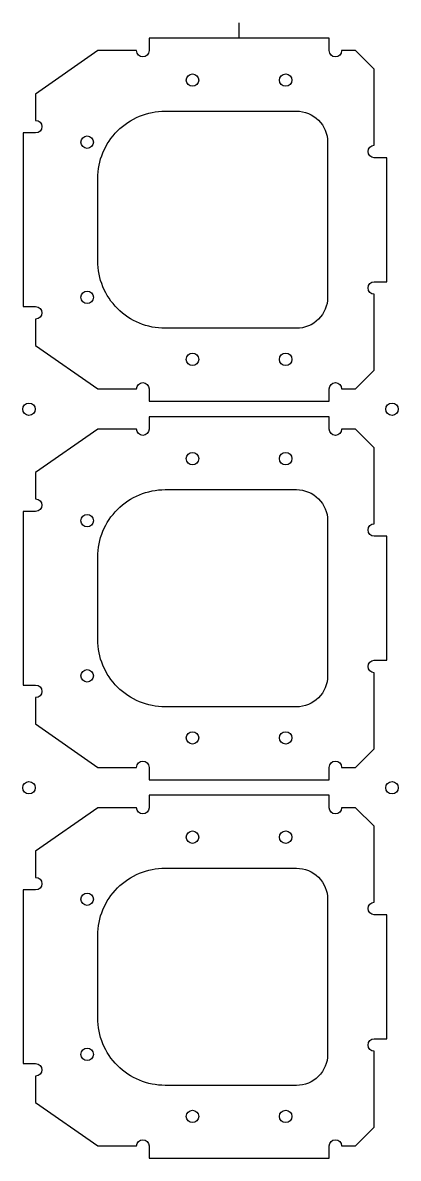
# Model space of a CAD drawing. Header units: millimetres. Extents: x -59 to 62, y -59 to 308.
import ezdxf

# ---------------------------------------------------------------- set-up
doc = ezdxf.new("R2010")
doc.units = ezdxf.units.MM
doc.layers.add('int', color=1, linetype='Continuous')
doc.layers.add('perfo', color=1, linetype='Continuous')

msp = doc.modelspace()

# ---------------------------------------------------------------- linework, layer by layer
msp.add_line((11, 302.5), (11, 307.5))
for points in [[(-54.5, 284.5), (-54.5, 276, -1), (-54.5, 272), (-58.5, 272), (-58.5, 216), (-54.5, 216, -1), (-54.5, 212), (-54.5, 203.5), (-34.5, 189.5), (-22, 189.5, -1), (-18, 189.5), (-18, 185.5), (40, 185.5), (40, 189.5, -1), (44, 189.5), (48.5, 189.5), (54.5, 195.5), (54.5, 220, -1), (54.5, 224), (58.5, 224), (58.5, 264), (54.5, 264, -1), (54.5, 268), (54.5, 292.5), (48.5, 298.5), (44, 298.5, -1), (40, 298.5), (40, 302.5), (-18, 302.5), (-18, 298.5, -1), (-22, 298.5), (-34.5, 298.5)], [(-54.5, 162.5), (-54.5, 154, -1), (-54.5, 150), (-58.5, 150), (-58.5, 94), (-54.5, 94, -1), (-54.5, 90), (-54.5, 81.5), (-34.5, 67.5), (-22, 67.5, -1), (-18, 67.5), (-18, 63.5), (40, 63.5), (40, 67.5, -1), (44, 67.5), (48.5, 67.5), (54.5, 73.5), (54.5, 98, -1), (54.5, 102), (58.5, 102), (58.5, 142), (54.5, 142, -1), (54.5, 146), (54.5, 170.5), (48.5, 176.5), (44, 176.5, -1), (40, 176.5), (40, 180.5), (-18, 180.5), (-18, 176.5, -1), (-22, 176.5), (-34.5, 176.5)], [(-54.5, 40.5), (-54.5, 32, -1), (-54.5, 28), (-58.5, 28), (-58.5, -28), (-54.5, -28, -1), (-54.5, -32), (-54.5, -40.5), (-34.5, -54.5), (-22, -54.5, -1), (-18, -54.5), (-18, -58.5), (40, -58.5), (40, -54.5, -1), (44, -54.5), (48.5, -54.5), (54.5, -48.5), (54.5, -24, -1), (54.5, -20), (58.5, -20), (58.5, 20), (54.5, 20, -1), (54.5, 24), (54.5, 48.5), (48.5, 54.5), (44, 54.5, -1), (40, 54.5), (40, 58.5), (-18, 58.5), (-18, 54.5, -1), (-22, 54.5), (-34.5, 54.5)]]:
    msp.add_lwpolyline(points, format="xyb", close=True)
at = {"layer": 'int'}
for points in [[(29.5, 279, -0.414214), (39.5, 269), (39.5, 219, -0.414214), (29.5, 209), (-12.78, 209, -0.414214), (-34.5, 230.72), (-34.5, 257.28, -0.414214), (-12.78, 279)], [(29.5, 157, -0.414214), (39.5, 147), (39.5, 97, -0.414214), (29.5, 87), (-12.78, 87, -0.414214), (-34.5, 108.72), (-34.5, 135.28, -0.414214), (-12.78, 157)], [(29.5, 35, -0.414214), (39.5, 25), (39.5, -25, -0.414214), (29.5, -35), (-12.78, -35, -0.414214), (-34.5, -13.28), (-34.5, 13.28, -0.414214), (-12.78, 35)]]:
    msp.add_lwpolyline(points, format="xyb", close=True, dxfattribs=at)
for centre in [(-4, 289), (26, 289), (-37.9, 269), (-37.9, 219), (-4, 199), (26, 199), (-4, 167), (26, 167), (-37.9, 147), (-37.9, 97), (-4, 77), (26, 77), (-4, 45), (26, 45), (-37.9, 25), (-37.9, -25), (-4, -45), (26, -45)]:
    msp.add_circle(centre, 2, dxfattribs=at)
at = {"layer": 'perfo'}
for centre in [(-56.64, 182.93), (60.23, 182.93), (-56.64, 60.93), (60.23, 60.93)]:
    msp.add_circle(centre, 2, dxfattribs=at)

doc.saveas('drawing.dxf')
